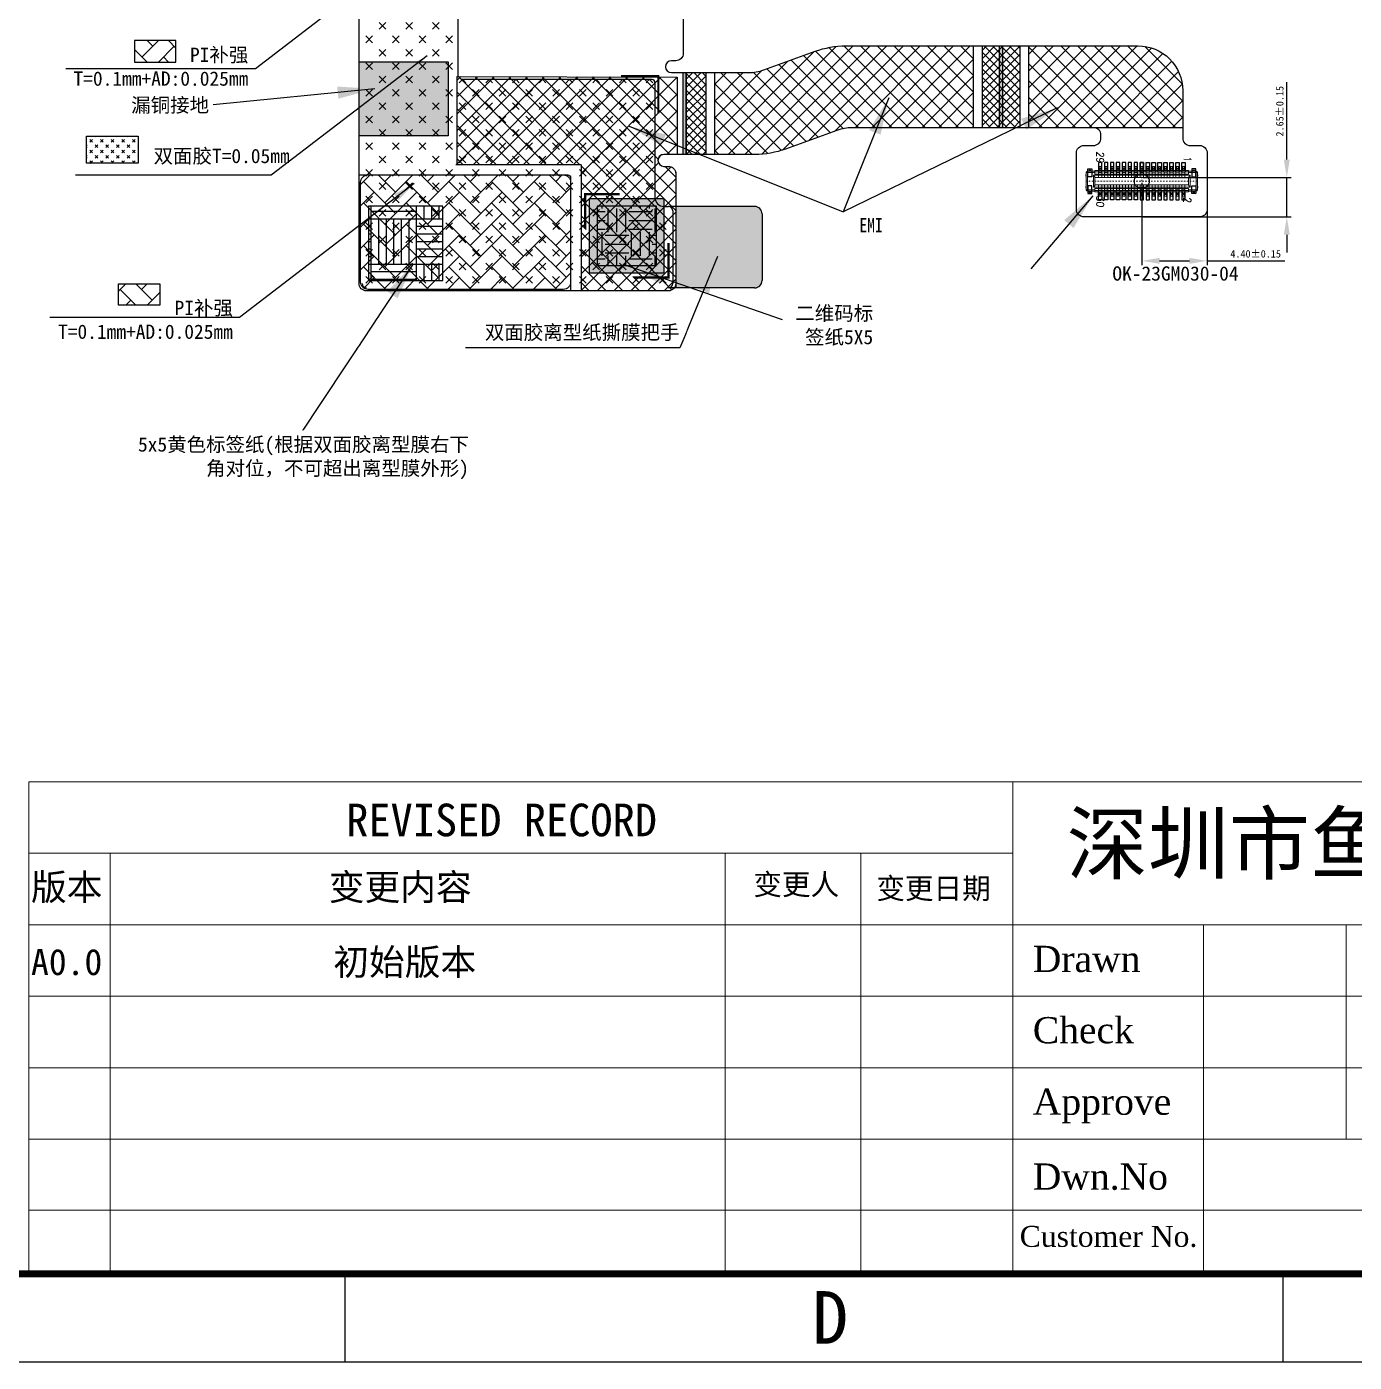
# Model space of a CAD drawing. Header units: millimetres. Extents: x 511 to 867, y 19 to 249.
# Drawn here: x 684.5 to 773.8, y 19.5 to 109.3 of the extents above; entities that cross this region are included whole.
import ezdxf

# ---------------------------------------------------------------- set-up
doc = ezdxf.new("R2010")
doc.units = ezdxf.units.MM
doc.linetypes.add('CENTER', pattern=[0.6, 0.375, -0.075, 0.075, -0.075])
for name, color, linetype in [('02___PRT_ALL_AXES', 7, 'Continuous'), ('DIM', 3, 'Continuous'), ('DIM（标注）', 3, 'Continuous'), ('Gate1.drawing', 3, 'Continuous'), ('标注', 3, 'Continuous'), ('问客', 210, 'Continuous')]:
    doc.layers.add(name, color=color, linetype=linetype)
doc.layers.add('insert', color=85, linetype='Continuous', lineweight=20)
doc.layers.add('轮廓线', color=7, linetype='Continuous', lineweight=0)
doc.styles.get("Standard").update_dxf_attribs({"font": ''})
doc.styles.add('宋体', font='')
doc.styles.add('标准', font='romand.shx', dxfattribs={"width": 0.9, "oblique": 5})
doc.styles.get('Standard').set_extended_font_data('SimSun')
doc.styles.get('宋体').set_extended_font_data('SimSun')
doc.dimstyles.new('8ISO-25', dxfattribs={"dimtxt": 1.2, "dimasz": 1.5, "dimexe": 1.25, "dimexo": 0.625, "dimgap": 0.25, "dimtad": 1, "dimzin": 1, "dimdsep": 46, "dimtxsty": '宋体', "dimcen": 1.2, "dimclrd": 3, "dimclre": 3, "dimclrt": 3, "dimadec": 0, "dimazin": 0, "dimtol": 1, "dimtp": 0.15, "dimtm": 0.15, "dimtfac": 1, "dimtmove": 0, "dimatfit": 3, "dimfxl": 1, "dimarcsym": 0})
doc.dimstyles.new('ISO-25', dxfattribs={"dimtxt": 2.5, "dimasz": 2.5, "dimexe": 1.25, "dimexo": 0.625, "dimtad": 1, "dimtxsty": 'Standard', "dimcen": 2.5, "dimadec": 0, "dimazin": 0, "dimtfac": 1, "dimtmove": 0, "dimatfit": 3, "dimfxl": 1, "dimarcsym": 0})
doc.dimstyles.new('ISO-25$0', dxfattribs={"dimtxt": 0.5, "dimasz": 1.2, "dimexe": 0.3, "dimexo": 0.1, "dimgap": 0.2, "dimtad": 1, "dimzin": 1, "dimdsep": 46, "dimtxsty": 'Standard', "dimcen": 0.5, "dimclrd": 3, "dimclre": 3, "dimclrt": 3, "dimadec": 0, "dimazin": 0, "dimtp": 1.2, "dimtm": 1.2, "dimtfac": 1, "dimtmove": 0, "dimatfit": 3, "dimfxl": 1, "dimtolj": 1, "dimarcsym": 0})
pattern_1 = [(45, (-1516.3058, -413.50684), (-0.280633004, 0.280633004), []), (135, (-1516.3058, -413.50684), (-0.280633004, -0.280633004), [])]
pattern_2 = [(135, (3739.1656, -771.2724), (0.561266, 0.561266), []), (45, (3739.1656, -771.2724), (0.561266, -0.561266), [])]

# ---------------------------------------------------------------- blocks, each defined once
blk = doc.blocks.new('235162')
at = {"const_width": 0.2}
for points in [[(471.96, 158.16), (471.96, 161.06)], [(472.06, 158.16), (469.06, 158.16)]]:
    blk.add_lwpolyline(points, dxfattribs=at)
blk = doc.blocks.new('AGDSFSFDF')
at = {"color": 7, "linetype": 'Continuous'}
for p, q in [((760.947, 83.284), (760.947, 83.559)), ((760.947, 83.559), (761.077, 83.559)), ((761.077, 83.284), (761.077, 83.559)), ((761.347, 83.284), (761.347, 83.559)), ((761.347, 83.559), (761.477, 83.559)), ((761.477, 83.284), (761.477, 83.559)), ((761.747, 83.284), (761.747, 83.559)), ((761.747, 83.559), (761.877, 83.559)), ((761.877, 83.284), (761.877, 83.559)), ((762.147, 83.284), (762.147, 83.559)), ((762.147, 83.559), (762.277, 83.559)), ((762.277, 83.284), (762.277, 83.559)), ((762.547, 83.284), (762.547, 83.559)), ((762.547, 83.559), (762.677, 83.559)), ((762.677, 83.284), (762.677, 83.559)), ((762.947, 83.284), (762.947, 83.559)), ((762.947, 83.559), (763.077, 83.559)), ((763.077, 83.284), (763.077, 83.559)), ((763.347, 83.284), (763.347, 83.559)), ((763.347, 83.559), (763.477, 83.559)), ((763.477, 83.284), (763.477, 83.559)), ((763.747, 83.284), (763.747, 83.559)), ((763.747, 83.559), (763.877, 83.559)), ((763.877, 83.284), (763.877, 83.559)), ((764.147, 83.284), (764.147, 83.559)), ((764.147, 83.559), (764.277, 83.559)), ((764.277, 83.284), (764.277, 83.559)), ((764.547, 83.284), (764.547, 83.559)), ((764.547, 83.559), (764.677, 83.559)), ((764.677, 83.284), (764.677, 83.559)), ((764.947, 83.559), (765.077, 83.559)), ((764.947, 83.284), (764.947, 83.559)), ((765.077, 83.284), (765.077, 83.559)), ((765.347, 83.559), (765.477, 83.559)), ((765.347, 83.284), (765.347, 83.559)), ((765.477, 83.284), (765.477, 83.559)), ((765.747, 83.559), (765.877, 83.559)), ((765.747, 83.284), (765.747, 83.559)), ((765.877, 83.284), (765.877, 83.559)), ((766.147, 83.559), (766.277, 83.559)), ((766.147, 83.284), (766.147, 83.559)), ((766.277, 83.284), (766.277, 83.559)), ((766.547, 83.559), (766.677, 83.559)), ((766.547, 83.284), (766.547, 83.559)), ((766.677, 83.284), (766.677, 83.559)), ((760.062, 83.134), (760.062, 81.984)), ((760.662, 83.134), (760.062, 83.134)), ((760.162, 83.234), (760.162, 81.884)), ((760.162, 83.234), (760.662, 83.234)), ((760.262, 83.309), (760.262, 83.234)), ((760.262, 83.309), (760.362, 83.309)), ((760.262, 83.248), (760.362, 83.248)), ((760.362, 83.234), (760.362, 83.309)), ((760.562, 82.149), (760.562, 82.969)), ((760.562, 82.969), (767.062, 82.969)), ((760.662, 83.039), (760.662, 83.284)), ((760.662, 83.284), (766.962, 83.284)), ((760.662, 83.179), (766.962, 83.179)), ((766.962, 83.039), (760.662, 83.039)), ((760.662, 82.821), (760.662, 82.298)), ((766.962, 82.809), (760.662, 82.809)), ((760.907, 83.179), (760.907, 82.809)), ((760.947, 83.444), (761.077, 83.444)), ((761.077, 83.415), (760.947, 83.415)), ((760.947, 83.398), (761.077, 83.398)), ((761.077, 83.37), (760.947, 83.37)), ((761.117, 83.179), (761.117, 82.809)), ((761.307, 83.179), (761.307, 82.809)), ((761.347, 83.444), (761.477, 83.444)), ((761.477, 83.415), (761.347, 83.415)), ((761.347, 83.398), (761.477, 83.398)), ((761.477, 83.37), (761.347, 83.37)), ((761.517, 83.179), (761.517, 82.809)), ((761.707, 83.179), (761.707, 82.809)), ((761.747, 83.444), (761.877, 83.444)), ((761.877, 83.415), (761.747, 83.415)), ((761.747, 83.398), (761.877, 83.398)), ((761.877, 83.37), (761.747, 83.37)), ((761.917, 83.179), (761.917, 82.809)), ((762.107, 83.179), (762.107, 82.809)), ((762.147, 83.444), (762.277, 83.444)), ((762.277, 83.415), (762.147, 83.415)), ((762.147, 83.398), (762.277, 83.398)), ((762.277, 83.37), (762.147, 83.37)), ((762.317, 83.179), (762.317, 82.809)), ((762.507, 83.179), (762.507, 82.809)), ((762.547, 83.444), (762.677, 83.444)), ((762.677, 83.415), (762.547, 83.415)), ((762.547, 83.398), (762.677, 83.398)), ((762.677, 83.37), (762.547, 83.37)), ((762.717, 83.179), (762.717, 82.809)), ((762.907, 83.179), (762.907, 82.809)), ((762.947, 83.444), (763.077, 83.444)), ((763.077, 83.415), (762.947, 83.415)), ((762.947, 83.398), (763.077, 83.398)), ((763.077, 83.37), (762.947, 83.37)), ((763.117, 83.179), (763.117, 82.809)), ((763.307, 83.179), (763.307, 82.809)), ((763.347, 83.444), (763.477, 83.444)), ((763.477, 83.415), (763.347, 83.415)), ((763.347, 83.398), (763.477, 83.398)), ((763.477, 83.37), (763.347, 83.37)), ((763.517, 83.179), (763.517, 82.809)), ((763.707, 83.179), (763.707, 82.809)), ((763.747, 83.444), (763.877, 83.444)), ((763.877, 83.415), (763.747, 83.415)), ((763.747, 83.398), (763.877, 83.398)), ((763.877, 83.37), (763.747, 83.37)), ((763.917, 83.179), (763.917, 82.809)), ((764.107, 83.179), (764.107, 82.809)), ((764.147, 83.444), (764.277, 83.444)), ((764.277, 83.415), (764.147, 83.415)), ((764.147, 83.398), (764.277, 83.398)), ((764.277, 83.37), (764.147, 83.37)), ((764.317, 83.179), (764.317, 82.809)), ((764.507, 83.179), (764.507, 82.809)), ((764.547, 83.444), (764.677, 83.444)), ((764.677, 83.415), (764.547, 83.415)), ((764.547, 83.398), (764.677, 83.398)), ((764.677, 83.37), (764.547, 83.37)), ((764.717, 83.179), (764.717, 82.809)), ((764.907, 83.179), (764.907, 82.809)), ((764.947, 83.444), (765.077, 83.444)), ((765.077, 83.415), (764.947, 83.415)), ((764.947, 83.398), (765.077, 83.398)), ((765.077, 83.37), (764.947, 83.37)), ((765.117, 83.179), (765.117, 82.809)), ((765.307, 83.179), (765.307, 82.809)), ((765.347, 83.444), (765.477, 83.444)), ((765.477, 83.415), (765.347, 83.415)), ((765.347, 83.398), (765.477, 83.398)), ((765.477, 83.37), (765.347, 83.37)), ((765.517, 83.179), (765.517, 82.809)), ((765.707, 83.179), (765.707, 82.809)), ((765.747, 83.444), (765.877, 83.444)), ((765.877, 83.415), (765.747, 83.415)), ((765.747, 83.398), (765.877, 83.398)), ((765.877, 83.37), (765.747, 83.37)), ((765.917, 83.179), (765.917, 82.809)), ((766.107, 83.179), (766.107, 82.809)), ((766.147, 83.444), (766.277, 83.444)), ((766.277, 83.415), (766.147, 83.415)), ((766.147, 83.398), (766.277, 83.398)), ((766.277, 83.37), (766.147, 83.37)), ((766.317, 83.179), (766.317, 82.809)), ((766.507, 83.179), (766.507, 82.809)), ((766.547, 83.444), (766.677, 83.444)), ((766.677, 83.415), (766.547, 83.415)), ((766.547, 83.398), (766.677, 83.398)), ((766.677, 83.37), (766.547, 83.37)), ((766.717, 83.179), (766.717, 82.809)), ((766.962, 83.039), (766.962, 83.284)), ((766.962, 83.234), (767.462, 83.234)), ((767.562, 83.134), (766.962, 83.134)), ((766.962, 82.298), (766.962, 82.821)), ((767.062, 82.969), (767.062, 82.149)), ((767.262, 83.309), (767.362, 83.309)), ((767.262, 83.309), (767.262, 83.234)), ((767.262, 83.248), (767.362, 83.248)), ((767.362, 83.234), (767.362, 83.309)), ((767.462, 81.884), (767.462, 83.234)), ((767.562, 83.134), (767.562, 81.984)), ((760.062, 81.984), (760.662, 81.984)), ((760.662, 81.884), (760.162, 81.884)), ((760.262, 81.884), (760.262, 81.809)), ((760.362, 81.87), (760.262, 81.87)), ((760.362, 81.809), (760.262, 81.809)), ((760.362, 81.809), (760.362, 81.884)), ((767.062, 82.149), (760.562, 82.149)), ((760.662, 82.309), (766.962, 82.309)), ((760.662, 81.834), (760.662, 82.079)), ((760.662, 82.079), (766.962, 82.079)), ((766.962, 81.939), (760.662, 81.939)), ((766.962, 81.834), (760.662, 81.834)), ((760.907, 82.309), (760.907, 81.939)), ((760.947, 81.559), (760.947, 81.834)), ((760.947, 81.749), (761.077, 81.749)), ((761.077, 81.559), (761.077, 81.834)), ((761.117, 81.939), (761.117, 82.309)), ((761.307, 81.939), (761.307, 82.309)), ((761.347, 81.559), (761.347, 81.834)), ((761.347, 81.749), (761.477, 81.749)), ((761.477, 81.559), (761.477, 81.834)), ((761.517, 81.939), (761.517, 82.309)), ((761.707, 82.309), (761.707, 81.939)), ((761.747, 81.559), (761.747, 81.834)), ((761.747, 81.749), (761.877, 81.749)), ((761.877, 81.559), (761.877, 81.834)), ((761.917, 81.939), (761.917, 82.309)), ((762.107, 82.309), (762.107, 81.939)), ((762.147, 81.559), (762.147, 81.834)), ((762.147, 81.749), (762.277, 81.749)), ((762.277, 81.559), (762.277, 81.834)), ((762.317, 81.939), (762.317, 82.309)), ((762.507, 82.309), (762.507, 81.939)), ((762.547, 81.559), (762.547, 81.834)), ((762.547, 81.749), (762.677, 81.749)), ((762.677, 81.559), (762.677, 81.834)), ((762.717, 81.939), (762.717, 82.309)), ((762.907, 82.309), (762.907, 81.939)), ((762.947, 81.559), (762.947, 81.834)), ((762.947, 81.749), (763.077, 81.749)), ((763.077, 81.559), (763.077, 81.834)), ((763.117, 81.939), (763.117, 82.309)), ((763.307, 82.309), (763.307, 81.939)), ((763.347, 81.559), (763.347, 81.834)), ((763.347, 81.749), (763.477, 81.749)), ((763.477, 81.559), (763.477, 81.834)), ((763.517, 81.939), (763.517, 82.309)), ((763.707, 82.309), (763.707, 81.939)), ((763.747, 81.559), (763.747, 81.834)), ((763.747, 81.749), (763.877, 81.749)), ((763.877, 81.559), (763.877, 81.834)), ((763.917, 81.939), (763.917, 82.309)), ((764.107, 82.309), (764.107, 81.939)), ((764.147, 81.559), (764.147, 81.834)), ((764.147, 81.749), (764.277, 81.749)), ((764.277, 81.559), (764.277, 81.834)), ((764.317, 81.939), (764.317, 82.309)), ((764.507, 82.309), (764.507, 81.939)), ((764.547, 81.559), (764.547, 81.834)), ((764.547, 81.749), (764.677, 81.749)), ((764.677, 81.559), (764.677, 81.834)), ((764.717, 81.939), (764.717, 82.309)), ((764.907, 82.309), (764.907, 81.939)), ((764.947, 81.559), (764.947, 81.834)), ((764.947, 81.749), (765.077, 81.749)), ((765.077, 81.559), (765.077, 81.834)), ((765.117, 81.939), (765.117, 82.309)), ((765.307, 82.309), (765.307, 81.939)), ((765.347, 81.559), (765.347, 81.834)), ((765.347, 81.749), (765.477, 81.749)), ((765.477, 81.559), (765.477, 81.834)), ((765.517, 81.939), (765.517, 82.309)), ((765.707, 82.309), (765.707, 81.939)), ((765.747, 81.559), (765.747, 81.834)), ((765.747, 81.749), (765.877, 81.749)), ((765.877, 81.559), (765.877, 81.834)), ((765.917, 81.939), (765.917, 82.309)), ((766.107, 82.309), (766.107, 81.939)), ((766.147, 81.559), (766.147, 81.834)), ((766.147, 81.749), (766.277, 81.749)), ((766.277, 81.559), (766.277, 81.834)), ((766.317, 81.939), (766.317, 82.309)), ((766.507, 82.309), (766.507, 81.939)), ((766.547, 81.559), (766.547, 81.834)), ((766.547, 81.749), (766.677, 81.749)), ((766.677, 81.559), (766.677, 81.834)), ((766.717, 81.939), (766.717, 82.309)), ((766.962, 81.834), (766.962, 82.079)), ((766.962, 81.984), (767.562, 81.984)), ((767.462, 81.884), (766.962, 81.884)), ((767.262, 81.884), (767.262, 81.809)), ((767.362, 81.87), (767.262, 81.87)), ((767.362, 81.809), (767.262, 81.809)), ((767.362, 81.809), (767.362, 81.884)), ((761.077, 81.72), (760.947, 81.72)), ((760.947, 81.703), (761.077, 81.703)), ((761.077, 81.675), (760.947, 81.675)), ((761.077, 81.559), (760.947, 81.559)), ((761.477, 81.72), (761.347, 81.72)), ((761.347, 81.703), (761.477, 81.703)), ((761.477, 81.675), (761.347, 81.675)), ((761.477, 81.559), (761.347, 81.559)), ((761.877, 81.72), (761.747, 81.72)), ((761.747, 81.703), (761.877, 81.703)), ((761.877, 81.675), (761.747, 81.675)), ((761.877, 81.559), (761.747, 81.559)), ((762.277, 81.72), (762.147, 81.72)), ((762.147, 81.703), (762.277, 81.703)), ((762.277, 81.675), (762.147, 81.675)), ((762.277, 81.559), (762.147, 81.559)), ((762.677, 81.72), (762.547, 81.72)), ((762.547, 81.703), (762.677, 81.703)), ((762.677, 81.675), (762.547, 81.675)), ((762.677, 81.559), (762.547, 81.559)), ((763.077, 81.72), (762.947, 81.72)), ((762.947, 81.703), (763.077, 81.703)), ((763.077, 81.675), (762.947, 81.675)), ((763.077, 81.559), (762.947, 81.559)), ((763.477, 81.72), (763.347, 81.72)), ((763.347, 81.703), (763.477, 81.703)), ((763.477, 81.675), (763.347, 81.675)), ((763.477, 81.559), (763.347, 81.559)), ((763.877, 81.72), (763.747, 81.72)), ((763.747, 81.703), (763.877, 81.703)), ((763.877, 81.675), (763.747, 81.675)), ((763.877, 81.559), (763.747, 81.559)), ((764.277, 81.72), (764.147, 81.72)), ((764.147, 81.703), (764.277, 81.703)), ((764.277, 81.675), (764.147, 81.675)), ((764.277, 81.559), (764.147, 81.559)), ((764.677, 81.72), (764.547, 81.72)), ((764.547, 81.703), (764.677, 81.703)), ((764.677, 81.675), (764.547, 81.675)), ((764.677, 81.559), (764.547, 81.559)), ((765.077, 81.72), (764.947, 81.72)), ((764.947, 81.703), (765.077, 81.703)), ((765.077, 81.675), (764.947, 81.675)), ((765.077, 81.559), (764.947, 81.559)), ((765.477, 81.72), (765.347, 81.72)), ((765.347, 81.703), (765.477, 81.703)), ((765.477, 81.675), (765.347, 81.675)), ((765.477, 81.559), (765.347, 81.559)), ((765.877, 81.72), (765.747, 81.72)), ((765.747, 81.703), (765.877, 81.703)), ((765.877, 81.675), (765.747, 81.675)), ((765.877, 81.559), (765.747, 81.559)), ((766.277, 81.72), (766.147, 81.72)), ((766.147, 81.703), (766.277, 81.703)), ((766.277, 81.675), (766.147, 81.675)), ((766.277, 81.559), (766.147, 81.559)), ((766.677, 81.72), (766.547, 81.72)), ((766.547, 81.703), (766.677, 81.703)), ((766.677, 81.675), (766.547, 81.675)), ((766.677, 81.559), (766.547, 81.559))]:
    blk.add_line(p, q, dxfattribs=at)
for centre, radius, start, end in [((760.292, 82.959), 0.25, 156.92608, 203.07392), ((760.162, 83.134), 0.1, 90, 180), ((767.462, 83.134), 0.1, 0, 90), ((767.332, 82.959), 0.25, 336.92608, 23.07392), ((760.292, 82.159), 0.25, 156.92608, 203.07392), ((760.162, 81.984), 0.1, 180, 270), ((767.462, 81.984), 0.1, 270, 0), ((767.332, 82.159), 0.25, 336.92608, 23.07392)]:
    blk.add_arc(centre, radius, start, end, dxfattribs=at)
for points, start_tangent, end_tangent in [([(760.662, 82.821), (760.662, 82.827), (760.66, 82.833), (760.656, 82.841), (760.652, 82.849), (760.647, 82.857), (760.641, 82.866), (760.634, 82.876), (760.627, 82.886), (760.62, 82.896), (760.612, 82.906), (760.596, 82.927), (760.562, 82.969)], (0, 1), (-0.620174, 0.784465)), ([(766.962, 82.821), (766.963, 82.827), (766.965, 82.833), (766.973, 82.849), (766.984, 82.866), (766.998, 82.886), (767.013, 82.906), (767.029, 82.927), (767.062, 82.969)], (0, 1), (0.620174, 0.784465)), ([(760.562, 82.149), (760.596, 82.192), (760.612, 82.213), (760.627, 82.233), (760.641, 82.252), (760.652, 82.27), (760.656, 82.278), (760.66, 82.285), (760.662, 82.292), (760.662, 82.298)], (0.620174, 0.784465), (0, 1)), ([(766.962, 82.298), (766.963, 82.292), (766.965, 82.285), (766.973, 82.27), (766.984, 82.252), (766.998, 82.233), (767.013, 82.213), (767.029, 82.192), (767.062, 82.149)], (0, -1), (0.620174, -0.784465))]:
    blk.add_spline(points, degree=3, dxfattribs=dict(at, start_tangent=start_tangent, end_tangent=end_tangent))
at = {"layer": 'insert', "color": 1, "linetype": 'CENTER', "ltscale": 0.008}
for p, q in [((763.812, 81.559), (763.812, 83.559)), ((760.042, 82.559), (767.582, 82.559))]:
    blk.add_line(p, q, dxfattribs=at)
blk = doc.blocks.new('*D701')
at = {"layer": 'Defpoints', "color": 0}
for p in [(759.483, 98.891), (763.883, 98.891), (763.883, 93.536)]:
    blk.add_point(p, dxfattribs=at)
at = {"layer": '标注', "color": 3, "lineweight": -2}
for p, q in [((759.483, 98.791), (759.483, 93.236)), ((763.883, 98.791), (763.883, 93.236)), ((760.683, 93.536), (762.683, 93.536)), ((763.883, 93.536), (769.093, 93.536))]:
    blk.add_line(p, q, dxfattribs=at)
at = {"layer": '标注', "color": 3}
for points in [[(760.683, 93.736), (760.683, 93.336), (759.483, 93.536)], [(762.683, 93.736), (762.683, 93.336), (763.883, 93.536)]]:
    blk.add_solid(points, dxfattribs=at)
at = {"layer": '标注', "color": 3, "insert": (767.14, 94.006), "char_height": 0.5, "attachment_point": 5}
blk.add_mtext('\\A1;4.40±0.15', dxfattribs=at)
blk = doc.blocks.new('*D687')
at = {"layer": 'Defpoints', "color": 0}
for p in [(759.483, 99.141), (759.483, 96.491), (769.235, 96.491)]:
    blk.add_point(p, dxfattribs=at)
at = {"layer": '标注', "color": 3, "lineweight": -2}
for p, q in [((769.235, 100.341), (769.235, 105.545)), ((759.583, 99.141), (769.535, 99.141)), ((769.235, 96.491), (769.235, 99.141)), ((759.583, 96.491), (769.535, 96.491)), ((769.235, 95.291), (769.235, 94.091))]:
    blk.add_line(p, q, dxfattribs=at)
at = {"layer": '标注', "color": 3}
for points in [[(769.035, 100.341), (769.435, 100.341), (769.235, 99.141)], [(769.035, 95.291), (769.435, 95.291), (769.235, 96.491)]]:
    blk.add_solid(points, dxfattribs=at)
at = {"layer": '标注', "color": 3, "insert": (768.766, 103.598), "char_height": 0.5, "attachment_point": 5, "rotation": 90}
blk.add_mtext('\\A1;2.65±0.15', dxfattribs=at)
blk = doc.blocks.new('FWEEDS')
at = {"color": 5}
for points in [[(3204.865, 1175.753), (3203.966, 1175.753, 1), (3203.966, 1174.953), (3204.266, 1174.953, -0.414214), (3204.766, 1174.453)], [(3204.865, 1175.753), (3203.966, 1175.753, 0.674806), (3203.688, 1175.065)], [(3204.766, 1174.459), (3204.765, 1167.079, -0.414214), (3204.265, 1166.579), (3198.394, 1166.579)]]:
    blk.add_lwpolyline(points, format="xyb", dxfattribs=at)
at = {"layer": '标注', "color": 5}
for p, q in [((3190.049, 1180.984), (3190.049, 1175.065)), ((3190.049, 1180.984), (3204.865, 1180.953)), ((3204.865, 1180.953), (3204.865, 1175.753)), ((3198.394, 1175.065), (3189.981, 1175.065)), ((3198.394, 1175.065), (3198.394, 1166.579))]:
    blk.add_line(p, q, dxfattribs=at)

msp = doc.modelspace()

# ---------------------------------------------------------------- hatches: boundary and pattern name
at = {"lineweight": -3}
h = msp.add_hatch(dxfattribs=at)
h.set_pattern_fill('CROSS', scale=0.05)
h.set_pattern_definition([(135, (728.3898, -2.2504), (0.898026, 0.898026), [0.635, -0.635]), (45, (727.9409, -2.2504), (0.898026, -0.898026), [0.635, -0.635])])
h.paths.add_polyline_path([(727.9409, 92.0175, -0.4142136), (727.6409, 91.7175), (707.3369, 91.7175, -0.4142136), (707.0369, 92.0175), (707.0369, 115.9909, -0.234889), (707.1558, 116.2301), (707.5687, 116.5427), (714.3854, 116.5427), (714.3854, 111.9427, -0.4142136), (714.1854, 111.7427), (713.6854, 111.7427, 0.4142136), (713.4854, 111.5427), (713.4854, 105.9251, 0.4142136), (713.6854, 105.7251), (726.5409, 105.7251, -0.4142136), (726.7409, 105.5251), (726.7409, 97.7911, 0.4142136), (727.3409, 97.1911), (727.6409, 97.1911, -0.4142136), (727.9409, 96.8911)])
h = msp.add_hatch()
h.set_pattern_fill('ANSI37', color=2, scale=0.125, style=0)
h.set_pattern_definition(pattern_1)
h.paths.add_polyline_path([(748.7621, 107.9911), (751.2829, 107.9911), (751.2829, 102.4911), (748.7621, 102.4911)])
h = msp.add_hatch()
h.set_pattern_fill('ANSI37', color=2, scale=0.125, style=0)
h.set_pattern_definition(pattern_1)
h.paths.add_polyline_path([(728.8409, 106.1911), (730.1621, 106.1911), (730.1621, 100.6911), (728.8409, 100.6911)])
at = {"layer": 'DIM'}
for points in [[(749.9225, 107.9911), (750.1225, 107.9911), (750.1225, 102.4911), (749.9225, 102.4911)], [(728.6409, 106.1911), (728.8409, 106.1911), (728.8409, 100.6911), (728.6409, 100.6911)]]:
    msp.add_hatch(color=0, dxfattribs=at).paths.add_polyline_path(points)
at = {"layer": 'DIM（标注）'}
msp.add_hatch(color=2, dxfattribs=at).paths.add_polyline_path([(706.8369, 106.9223), (712.8244, 106.9223), (712.8244, 101.9373), (706.8369, 101.9373)])
at = {"layer": 'Gate1.drawing', "lineweight": -3}
h = msp.add_hatch(dxfattribs=at)
h.set_pattern_fill('CROSS', scale=0.02)
h.set_pattern_definition([(45, (1239.036, 88.59237), (-0.35921024, 0.35921024), [0.254, -0.254]), (135, (1239.21557, 88.59237), (-0.35921024, -0.35921024), [0.254, -0.254])])
h.paths.add_polyline_path([(688.5005, 101.9106), (688.5005, 100.1033), (691.9796, 100.1033), (691.9796, 101.9106)])
at = {"layer": '标注'}
h = msp.add_hatch(dxfattribs=at)
h.set_pattern_fill('ANSI37', color=5, scale=0.25, style=0)
h.set_pattern_definition(pattern_2)
edge = h.paths.add_edge_path()
edge.add_line((748.1621, 102.4911), (748.1621, 107.9911))
edge.add_line((748.1621, 107.9911), (739.5655, 107.9911))
edge.add_arc((739.5655, 101.9911), 6, 450, 470)
edge.add_line((737.5134, 107.6292), (734.0592, 106.372))
edge.add_arc((733.0331, 109.1911), 3, 270, 290, ccw=False)
edge.add_line((733.0331, 106.1911), (730.7621, 106.1911))
edge.add_line((730.7621, 106.1911), (730.7621, 100.6911))
edge.add_line((730.7621, 100.6911), (733.4739, 100.6911))
edge.add_arc((733.4739, 106.6911), 6, 270, 290)
edge.add_line((735.526, 101.0529), (738.9803, 102.3101))
edge.add_arc((740.0063, 99.4911), 3, 450, 470, ccw=False)
edge.add_line((740.0063, 102.4911), (748.1621, 102.4911))
h = msp.add_hatch(dxfattribs=at)
h.set_pattern_fill('ANSI37', color=5, scale=0.25, style=0)
h.set_pattern_definition(pattern_2)
h.paths.add_polyline_path([(751.8829, 107.9911), (759.2329, 107.9911, -0.4142136), (762.2329, 104.9911), (762.2329, 102.4911), (751.8829, 102.4911)])
h = msp.add_hatch(dxfattribs=at)
h.set_pattern_fill('ANSI37', color=5, scale=0.25, style=0)
h.set_pattern_definition([(45, (-2476.6242, -1075.0619), (-0.561266, 0.561266), []), (135, (-2476.6242, -1075.0619), (-0.561266, -0.561266), [])])
h.paths.add_polyline_path([(728.2409, 105.8911), (713.4244, 105.9224), (713.4244, 100.0031), (721.7694, 100.0031), (721.7694, 91.5175), (727.6409, 91.5175, 0.4142136), (728.1409, 92.0175), (728.1414, 99.3972, 0.4106458), (727.6414, 99.8911), (727.3414, 99.8911, -1), (727.3414, 100.6911), (728.2409, 100.6911)])
h = msp.add_hatch(dxfattribs=at)
h.set_pattern_fill('AR-HBONE', color=3, scale=0.01, style=0)
h.set_pattern_definition([(135, (2272.5689, -361.6338), (-1e-16, 1.436841), [3.048, -1.016]), (45, (2271.8505, -360.9154), (-1e-16, 1.436841), [3.048, -1.016])])
h.paths.add_polyline_path([(706.9369, 99.3175), (720.8694, 99.3175, -0.4142136), (721.0694, 99.1175), (721.0694, 91.6175), (707.4369, 91.6175, -0.4142136), (706.9369, 92.1175)])
h = msp.add_hatch(dxfattribs=at)
h.set_pattern_fill('AR-PARQ1', color=2, scale=0.01, style=0)
h.set_pattern_definition([(90, (2923.5534, -790.6273), (3.048, 3.048), [3.048, -3.048]), (90, (2923.0454, -790.6273), (3.048, 3.048), [3.048, -3.048]), (90, (2922.5374, -790.6273), (3.048, 3.048), [3.048, -3.048]), (90, (2922.0294, -790.6273), (3.048, 3.048), [3.048, -3.048]), (90, (2921.5214, -790.6273), (3.048, 3.048), [3.048, -3.048]), (90, (2921.0134, -790.6273), (3.048, 3.048), [3.048, -3.048]), (90, (2920.5054, -790.6273), (3.048, 3.048), [3.048, -3.048]), (180, (2923.5534, -787.5793), (-3.048, -3.048), [3.048, -3.048]), (180, (2923.5534, -787.0713), (-3.048, -3.048), [3.048, -3.048]), (180, (2923.5534, -786.5633), (-3.048, -3.048), [3.048, -3.048]), (180, (2923.5534, -786.0553), (-3.048, -3.048), [3.048, -3.048]), (180, (2923.5534, -785.5473), (-3.048, -3.048), [3.048, -3.048]), (180, (2923.5534, -785.0393), (-3.048, -3.048), [3.048, -3.048]), (180, (2923.5534, -784.5313), (-3.048, -3.048), [3.048, -3.048])])
h.paths.add_polyline_path([(707.4667, 97.2137), (712.4667, 97.2137), (712.4667, 92.2137), (707.4667, 92.2137)])
msp.add_hatch(color=7, dxfattribs=at).paths.add_polyline_path([(722.343, 97.7179), (727.343, 97.7179), (727.343, 92.7179), (722.343, 92.7179)])
h = msp.add_hatch(dxfattribs=at)
h.set_pattern_fill('EARTH', color=5, scale=0.25, style=0)
h.set_pattern_definition([(0, (-462.4789, -1393.4164), (1.5875, 1.5875), [1.5875, -1.5875]), (0, (-462.4789, -1392.8211), (1.5875, 1.5875), [1.5875, -1.5875]), (0, (-462.4789, -1392.2258), (1.5875, 1.5875), [1.5875, -1.5875]), (90, (-462.2805, -1392.0274), (-1.5875, 1.5875), [1.5875, -1.5875]), (90, (-461.6851, -1392.0274), (-1.5875, 1.5875), [1.5875, -1.5875]), (90, (-461.0898, -1392.0274), (-1.5875, 1.5875), [1.5875, -1.5875])])
h.paths.add_polyline_path([(726.843, 97.2179), (722.843, 97.2179), (722.843, 93.2179), (726.843, 93.2179)])
h = msp.add_hatch(color=1, dxfattribs=at)
edge = h.paths.add_edge_path()
edge.add_line((728.1409, 97.1911), (728.1409, 91.7175))
edge.add_line((728.1409, 91.7175), (733.4409, 91.7175))
edge.add_arc((733.4409, 92.2175), 0.5, 270, 360)
edge.add_line((733.9409, 92.2175), (733.9409, 96.6911))
edge.add_arc((733.4409, 96.6911), 0.5, 360, 450)
edge.add_line((733.4409, 97.1911), (728.1409, 97.1911))
at = {"layer": '问客'}
h = msp.add_hatch(dxfattribs=at)
h.set_pattern_fill('AR-HBONE', color=3, scale=0.01, style=0)
h.set_pattern_definition([(135, (2707.419, -417.9219), (-1e-16, 1.436841), [3.048, -1.016]), (45, (2706.7006, -417.2035), (-1e-16, 1.436841), [3.048, -1.016])])
h.paths.add_polyline_path([(691.7383, 108.352), (694.5216, 108.352), (694.5216, 106.9061), (691.7383, 106.9061)])
h = msp.add_hatch(dxfattribs=at)
h.set_pattern_fill('AR-HBONE', color=3, scale=0.01, style=0)
h.set_pattern_definition([(45, (-1322.245, -434.2807), (1e-16, 1.436841), [3.048, -1.016]), (135, (-1321.5266, -433.5623), (1e-16, 1.436841), [3.048, -1.016])])
h.paths.add_polyline_path([(693.4356, 91.9931), (690.6523, 91.9931), (690.6523, 90.5473), (693.4356, 90.5473)])

# ---------------------------------------------------------------- linework, layer by layer
at = {"color": 6, "lineweight": -3}
for p, q in [((713.4854, 111.5427), (713.4854, 105.9251)), ((726.5409, 105.7251), (713.6854, 105.7251)), ((726.7409, 105.5251), (726.7409, 97.7911)), ((727.3409, 97.1911), (727.6409, 97.1911)), ((727.9409, 96.8911), (727.9409, 92.0175))]:
    msp.add_line(p, q, dxfattribs=at)
at = {"color": 0, "lineweight": 25}
for p, q in [((516.666, 25.4151), (830.8837, 25.4151)), ((705.9108, 19.464), (705.9108, 25.4151)), ((768.9924, 19.464), (768.9924, 25.4151)), ((836.8348, 19.464), (510.7149, 19.464))]:
    msp.add_line(p, q, dxfattribs=at)
at = {"color": 0, "lineweight": 25, "const_width": 0.4648}
msp.add_lwpolyline([(830.8837, 25.4151), (516.666, 25.4151), (516.666, 243.2251), (830.8837, 243.2251)], close=True, dxfattribs=at)
at = {"color": 32}
for points in [[(728.1414, 99.3972), (728.1409, 92.0175, -0.4142136), (727.6409, 91.5175), (707.3369, 91.5175, -0.4142136), (706.8369, 92.0175), (706.8369, 115.9909, -0.234889), (707.0351, 116.3896), (707.9244, 117.0628, 0.234889), (708.3209, 117.8601), (708.3209, 118.6151)], [(728.6409, 109.9329), (728.6409, 107.4911, -0.4142136), (728.1409, 106.9911), (727.8409, 106.9911, 1), (727.8409, 106.1911), (733.0331, 106.1911, 0.0874887), (734.0592, 106.372), (737.5134, 107.6292, -0.0874887), (739.5655, 107.9911), (759.2329, 107.9911, -0.4142136), (762.2329, 104.9911), (762.2329, 101.7911, 0.4142136), (762.7329, 101.2911), (763.3829, 101.2911, -0.4142136), (763.8829, 100.7911), (763.8829, 96.9911, -0.4142136), (763.3829, 96.4911), (755.5829, 96.4911, -0.4142136), (755.0829, 96.9911), (755.0829, 100.7911, -0.4142136), (755.5829, 101.2911), (756.2329, 101.2911, 0.4142136), (756.7329, 101.7911), (756.7329, 101.9911, 0.4142136), (756.2329, 102.4911), (740.0063, 102.4911, 0.0874887), (738.9803, 102.3101), (735.526, 101.0529, -0.0874887), (733.4739, 100.6911), (727.3414, 100.6911, 1), (727.3414, 99.8911), (727.6414, 99.8911, -0.4142136), (728.1414, 99.3911)]]:
    msp.add_lwpolyline(points, format="xyb", dxfattribs=at)
at = {"color": 5}
for points in [[(748.1621, 102.4911), (748.1621, 107.9911)], [(751.8829, 102.4911), (751.8829, 107.9911)], [(730.7621, 100.6911), (730.7621, 106.1911)], [(762.2329, 102.4911), (756.2329, 102.4911)]]:
    msp.add_lwpolyline(points, dxfattribs=at)
at = {"color": 2}
msp.add_lwpolyline([(748.7621, 107.9911), (751.2829, 107.9911), (751.2829, 102.4911), (748.7621, 102.4911)], close=True, dxfattribs=at)
at = {"color": 2, "lineweight": -3}
msp.add_lwpolyline([(728.8409, 106.1911), (730.1621, 106.1911), (730.1621, 100.6911), (728.8409, 100.6911)], close=True, dxfattribs=at)
at = {"color": 3, "lineweight": -3}
for points in [[(707.3369, 91.5175, -0.4142136), (706.8369, 92.0175), (706.8369, 99.3175), (720.8694, 99.3175, -0.4142136), (721.0694, 99.1175), (721.0694, 91.5175)], [(707.4369, 91.6175, -0.4142136), (706.9369, 92.1175), (706.9369, 98.8175, -0.4142136), (707.4369, 99.3175), (720.5694, 99.3175, -0.4142136), (721.0694, 98.8175), (721.0694, 92.1175, -0.4142136), (720.5694, 91.6175)]]:
    msp.add_lwpolyline(points, format="xyb", close=True, dxfattribs=at)
at = {"color": 1, "linetype": 'Continuous'}
msp.add_circle((759.4829, 98.8911), 0.5, dxfattribs=at)
msp.add_circle((759.4829, 98.8911), 0.5, dxfattribs=at)
at = {"color": 6, "lineweight": -3}
for centre, radius, start, end in [((726.5409, 105.5251), 0.2, 0, 90), ((727.3409, 97.7911), 0.6, 180, 270), ((727.6409, 96.8911), 0.3, 0, 90), ((707.3369, 92.0175), 0.3, 180, 270), ((727.6409, 92.0175), 0.3, 270, 360)]:
    msp.add_arc(centre, radius, start, end, dxfattribs=at)
at = {"layer": '02___PRT_ALL_AXES', "color": 1, "linetype": 'Continuous'}
msp.add_lwpolyline([(728.8409, 100.6911), (728.8409, 106.1911)], dxfattribs=at)
msp.add_lwpolyline([(728.8409, 100.6911), (728.8409, 106.1911)], dxfattribs=at)
at = {"layer": 'DIM', "color": 0}
for points in [[(749.9225, 107.9911), (750.1225, 107.9911), (750.1225, 102.4911), (749.9225, 102.4911)], [(728.6409, 106.1911), (728.8409, 106.1911), (728.8409, 100.6911), (728.6409, 100.6911)]]:
    msp.add_lwpolyline(points, close=True, dxfattribs=at)
at = {"layer": 'DIM（标注）'}
msp.add_lwpolyline([(706.8369, 106.9223), (712.8244, 106.9223), (712.8244, 101.9373), (706.8369, 101.9373)], close=True, dxfattribs=at)
at = {"layer": 'Gate1.drawing', "color": 6, "lineweight": -3}
msp.add_lwpolyline([(688.5005, 101.9106), (691.9796, 101.9106), (691.9796, 100.1033), (688.5005, 100.1033)], close=True, dxfattribs=at)
at = {"layer": '标注', "color": 0}
for p, q in [((733.4409, 97.1911), (727.6409, 97.1911)), ((728.1409, 97.1911), (728.1409, 91.7175)), ((733.9409, 96.6911), (733.9409, 92.2175)), ((733.4409, 91.7175), (727.6409, 91.7175))]:
    msp.add_line(p, q, dxfattribs=at)
at = {"layer": '标注', "color": 0, "const_width": 0.15}
msp.add_lwpolyline([(724.4659, 105.9501), (726.9659, 105.9501), (726.9659, 103.4501)], dxfattribs=at)
at = {"layer": '标注', "color": 1}
for points in [[(756.1229, 99.7211), (756.1229, 99.1911), (755.8429, 99.1911), (755.8429, 99.7211)], [(756.5679, 100.1411), (756.5679, 99.4911), (756.7979, 99.4911), (756.7979, 100.1411)], [(756.9679, 100.1411), (756.9679, 99.4911), (757.1979, 99.4911), (757.1979, 100.1411)], [(757.3679, 100.1411), (757.3679, 99.4911), (757.5979, 99.4911), (757.5979, 100.1411)], [(757.7679, 100.1411), (757.7679, 99.4911), (757.9979, 99.4911), (757.9979, 100.1411)], [(758.1679, 100.1411), (758.1679, 99.4911), (758.3979, 99.4911), (758.3979, 100.1411)], [(758.5679, 100.1411), (758.5679, 99.4911), (758.7979, 99.4911), (758.7979, 100.1411)], [(758.9679, 100.1411), (758.9679, 99.4911), (759.1979, 99.4911), (759.1979, 100.1411)], [(759.5979, 100.1411), (759.5979, 99.4911), (759.3679, 99.4911), (759.3679, 100.1411)], [(759.3679, 100.1411), (759.3679, 99.4911), (759.5979, 99.4911), (759.5979, 100.1411)], [(759.9979, 100.1411), (759.9979, 99.4911), (759.7679, 99.4911), (759.7679, 100.1411)], [(760.3979, 100.1411), (760.3979, 99.4911), (760.1679, 99.4911), (760.1679, 100.1411)], [(760.7979, 100.1411), (760.7979, 99.4911), (760.5679, 99.4911), (760.5679, 100.1411)], [(761.1979, 100.1411), (761.1979, 99.4911), (760.9679, 99.4911), (760.9679, 100.1411)], [(761.5979, 100.1411), (761.5979, 99.4911), (761.3679, 99.4911), (761.3679, 100.1411)], [(761.9979, 100.1411), (761.9979, 99.4911), (761.7679, 99.4911), (761.7679, 100.1411)], [(762.3979, 100.1411), (762.3979, 99.4911), (762.1679, 99.4911), (762.1679, 100.1411)], [(762.8429, 99.7211), (762.8429, 99.1911), (763.1229, 99.1911), (763.1229, 99.7211)], [(756.1229, 98.0611), (756.1229, 98.5911), (755.8429, 98.5911), (755.8429, 98.0611)], [(756.5679, 97.6411), (756.5679, 98.2911), (756.7979, 98.2911), (756.7979, 97.6411)], [(756.9679, 97.6411), (756.9679, 98.2911), (757.1979, 98.2911), (757.1979, 97.6411)], [(757.3679, 97.6411), (757.3679, 98.2911), (757.5979, 98.2911), (757.5979, 97.6411)], [(757.7679, 97.6411), (757.7679, 98.2911), (757.9979, 98.2911), (757.9979, 97.6411)], [(758.1679, 97.6411), (758.1679, 98.2911), (758.3979, 98.2911), (758.3979, 97.6411)], [(758.5679, 97.6411), (758.5679, 98.2911), (758.7979, 98.2911), (758.7979, 97.6411)], [(758.9679, 97.6411), (758.9679, 98.2911), (759.1979, 98.2911), (759.1979, 97.6411)], [(759.5979, 97.6411), (759.5979, 98.2911), (759.3679, 98.2911), (759.3679, 97.6411)], [(759.9979, 97.6411), (759.9979, 98.2911), (759.7679, 98.2911), (759.7679, 97.6411)], [(760.3979, 97.6411), (760.3979, 98.2911), (760.1679, 98.2911), (760.1679, 97.6411)], [(760.7979, 97.6411), (760.7979, 98.2911), (760.5679, 98.2911), (760.5679, 97.6411)], [(761.1979, 97.6411), (761.1979, 98.2911), (760.9679, 98.2911), (760.9679, 97.6411)], [(761.5979, 97.6411), (761.5979, 98.2911), (761.3679, 98.2911), (761.3679, 97.6411)], [(761.9979, 97.6411), (761.9979, 98.2911), (761.7679, 98.2911), (761.7679, 97.6411)], [(762.3979, 97.6411), (762.3979, 98.2911), (762.1679, 98.2911), (762.1679, 97.6411)], [(762.8429, 98.0611), (762.8429, 98.5911), (763.1229, 98.5911), (763.1229, 98.0611)]]:
    msp.add_lwpolyline(points, close=True, dxfattribs=at)
at = {"layer": '标注', "color": 2}
msp.add_lwpolyline([(712.4667, 97.2137), (707.4667, 97.2137), (707.4667, 92.2137), (712.4667, 92.2137)], close=True, dxfattribs=at)
at = {"layer": '标注', "color": 0}
msp.add_lwpolyline([(722.343, 97.7179), (727.343, 97.7179), (727.343, 92.7179), (722.343, 92.7179)], close=True, dxfattribs=at)
at = {"layer": '标注', "color": 5}
msp.add_lwpolyline([(726.843, 97.2179), (722.843, 97.2179), (722.843, 93.2179), (726.843, 93.2179)], close=True, dxfattribs=at)
at = {"layer": '标注', "color": 0}
for centre, start, end in [((733.4409, 96.6911), 0, 90), ((733.4409, 92.2175), 270, 0)]:
    msp.add_arc(centre, 0.5, start, end, dxfattribs=at)
at = {"layer": '轮廓线', "lineweight": 20}
for p, q in [((684.6335, 58.4992), (684.6335, 25.4151)), ((750.8048, 58.4992), (750.8048, 25.4151)), ((690.1081, 53.6932), (690.1081, 25.4151)), ((731.4718, 53.6932), (731.4718, 25.4151)), ((740.5769, 53.6932), (740.5769, 25.4151)), ((763.6219, 48.8872), (763.6219, 25.4151)), ((773.2269, 48.8872), (773.2269, 34.4693))]:
    msp.add_line(p, q, dxfattribs=at)
at = {"layer": '轮廓线'}
for p, q in [((684.6335, 58.4992), (830.8837, 58.4992)), ((684.6335, 53.6932), (750.8048, 53.6932)), ((684.6335, 48.8872), (830.8837, 48.8872)), ((684.6335, 39.2753), (830.8837, 39.2753)), ((684.6335, 34.4693), (830.8837, 34.4693)), ((684.6335, 29.6884), (830.8837, 29.6884))]:
    msp.add_line(p, q, dxfattribs=at)
at = {"layer": '轮廓线', "lineweight": 13, "ltscale": 0.05}
msp.add_line((684.6335, 44.0812), (830.8837, 44.0812), dxfattribs=at)
at = {"layer": '轮廓线', "color": 3, "lineweight": -3}
for points in [[(694.5216, 108.352), (691.7383, 108.352), (691.7383, 106.9061), (694.5216, 106.9061)], [(690.6523, 91.9931), (693.4356, 91.9931), (693.4356, 90.5473), (690.6523, 90.5473)]]:
    msp.add_lwpolyline(points, close=True, dxfattribs=at)

# ---------------------------------------------------------------- block references
at = {"xscale": 0.8000000000001819, "yscale": 0.8000000000001819, "zscale": 0.8000000000001819, "rotation": 180}
msp.add_blockref('235162', (1099.6118, 224.5461), dxfattribs=at)
at = {"xscale": 0.8000000000001819, "yscale": 0.8000000000001819, "zscale": 0.8000000000001819}
msp.add_blockref('235162', (350.0742, -34.1104), dxfattribs=at)
at = {"layer": 'insert', "color": 1}
msp.add_blockref('AGDSFSFDF', (-4.3296, 16.3318), dxfattribs=at)
at = {"layer": '标注', "color": 240}
msp.add_blockref('FWEEDS', (-2476.6242, -1075.0619), dxfattribs=at)

# ---------------------------------------------------------------- texts
at = {"color": 1, "char_height": 0.5, "width": 0.621386, "attachment_point": 9, "rotation": 270, "style": '标准'}
for s, insert in [('29', (756.438, 100.1242)), ('29', (756.438, 100.1242)), ('1', (762.3027, 100.2101)), ('1', (762.3027, 100.2101)), ('30', (756.438, 97.1565)), ('30', (756.438, 97.1565)), ('2', (762.2917, 97.452))]:
    msp.add_mtext(s, dxfattribs=dict(at, insert=insert))
at = {"color": 0, "lineweight": 25, "insert": (737.3221, 24.2493), "char_height": 3.5423, "width": 19.782167, "attachment_point": 1}
msp.add_mtext('D', dxfattribs=at)
at = {"layer": 'DIM', "char_height": 0.96, "attachment_point": 9, "style": '宋体'}
for s, insert, width in [('PI补强T=0.1mm+AD:0.025㎜', (699.3923, 105.2966), 13.247121), ('漏铜接地', (696.7515, 103.4241), 9.757566), ('双面胶T=0.05㎜', (702.1724, 99.9972), 9.757566), ('{\\W0.8;\\C3;EMI}', (742.0569, 95.4583), 5.837433), ('OK-23GM030-04', (765.9922, 92.1898), 23.37845), ('PI补强T=0.1mm+AD:0.025㎜', (698.3528, 88.275), 13.34755)]:
    msp.add_mtext(s, dxfattribs=dict(at, insert=insert, width=width))
at = {"layer": '轮廓线', "color": 7, "insert": (705.9711, 57.0321), "char_height": 2.194698, "width": 23.693435, "attachment_point": 1}
msp.add_mtext('\\pt6.78381;{\\fNSimSun|b0|i0|c134|p49;REVISED RECORD}', dxfattribs=at)
at = {"layer": '轮廓线', "lineweight": 20, "attachment_point": 1}
for s, insert, char_height, width in [('{\\C4;深圳市鱼鹰光电科技有限公司}', (754.4295, 56.3516), 4, 119.831245), ('{\\fTimes New Roman|b0|i0|c238|p18;Drawn}', (752.1499, 47.4717), 1.762193, 7.651986), ('{\\fTimes New Roman|b0|i0|c0|p18;Check}', (752.1499, 42.6782), 1.762193, 7.651986), ('{\\fTimes New Roman|b0|i0|c0|p18;Approve}', (752.1499, 37.8723), 1.762193, 7.651986), ('{\\fTimes New Roman|b0|i0|c0|p18;Dwn.No}', (752.1499, 32.8364), 1.762193, 7.651986), ('{\\fTimes New Roman|b0|i0|c0|p18;\\PCustomer No.}', (751.2718, 30.9861), 1.409754, 11.898692)]:
    msp.add_mtext(s, dxfattribs=dict(at, insert=insert, char_height=char_height, width=width))
at = {"layer": '轮廓线', "color": 1, "lineweight": 20, "attachment_point": 1}
for s, insert, char_height, width in [('版本', (684.7745, 52.3028), 1.76219, 5.200201), ('变更内容', (704.7993, 52.3028), 1.76219, 10.727863), ('变更人', (733.358, 52.3028), 1.40975, 8.58229), ('变更日期', (741.631, 52.0389), 1.40975, 8.58229), ('A0.0', (684.7745, 47.2652), 1.76219, 5.200201), ('初始版本', (705.1033, 47.2652), 1.76219, 10.727863)]:
    msp.add_mtext(s, dxfattribs=dict(at, insert=insert, char_height=char_height, width=width))

# ---------------------------------------------------------------- dimensions: what is measured, and where the dimension line sits
at = {"layer": '标注', "color": 5}
dim = msp.add_linear_dim(base=(769.2352, 96.4911), p1=(759.4829, 99.1411), p2=(759.4829, 96.4911), angle=90, dimstyle='ISO-25$0', override={"dimgap": 0.2, "dimtol": 1, "dimlim": 0, "dimtp": 0.15, "dimtm": 0.15}, dxfattribs=at)
dim.commit()
dim.dimension.update_dxf_attribs({"geometry": '*D687', "text_midpoint": (769.2352, 103.5982), "dimtype": 160})
dim = msp.add_linear_dim(base=(763.8829, 93.5362), p1=(759.4829, 98.8911), p2=(763.8829, 98.8911), dimstyle='ISO-25$0', override={"dimgap": 0.2, "dimtol": 1, "dimlim": 0, "dimtp": 0.15, "dimtm": 0.15}, dxfattribs=at)
dim.commit()
dim.dimension.update_dxf_attribs({"geometry": '*D701', "text_midpoint": (767.14, 93.5362), "dimtype": 160})

# ---------------------------------------------------------------- leaders
at = {"layer": 'Gate1.drawing', "lineweight": -3}
for points in [[(711.6142, 115.4698), (699.8668, 106.4579), (687.1129, 106.4579)], [(711.4138, 107.3271), (700.9283, 99.2999), (687.7764, 99.2999)], [(710.5439, 98.7332), (698.7965, 89.7213), (686.0426, 89.7213)]]:
    msp.add_leader(points, dimstyle='8ISO-25', override={"dimgap": 0.25, "dimtad": 0}, dxfattribs=at)
at = {"layer": '标注', "color": 3}
for points in [[(707.894, 105.0978), (697.033, 104.0202)], [(742.4577, 104.4916), (739.4081, 96.8408)], [(753.7989, 103.8196), (739.4081, 96.8408)], [(725.0009, 102.5834), (739.4081, 96.8408)], [(756.1924, 97.9124), (752.013, 92.9978)]]:
    msp.add_leader(points, dimstyle='ISO-25', override={"dimgap": 0.625, "dimtad": 0}, dxfattribs=at)

# ---------------------------------------------------------------- next in the draw order: texts
at = {"layer": 'DIM', "char_height": 0.96, "attachment_point": 9, "style": '宋体', "bg_fill": 2}
for s, insert, width in [('二维码标签纸5X5', (741.4136, 87.8242), 5.992886), ('双面胶离型纸撕膜把手', (728.3909, 88.1379), 23.37845)]:
    msp.add_mtext(s, dxfattribs=dict(at, insert=insert, width=width))

# ---------------------------------------------------------------- next in the draw order: linework, layer by layer
at = {"layer": '标注', "color": 3}
msp.add_line((728.4187, 87.6815), (713.9936, 87.6815), dxfattribs=at)

# ---------------------------------------------------------------- next in the draw order: leaders
for points in [[(730.9514, 93.8215), (728.4187, 87.6815)], [(710.4707, 93.3311), (702.8806, 81.8742)], [(724.843, 93.2179), (735.2954, 89.582)]]:
    msp.add_leader(points, dimstyle='ISO-25', override={"dimgap": 0.625, "dimtad": 0}, dxfattribs=at)

# ---------------------------------------------------------------- next in the draw order: texts
at = {"layer": 'DIM', "insert": (714.2251, 78.8524), "char_height": 0.96, "width": 23.37845, "attachment_point": 9, "style": '宋体', "bg_fill": 2}
msp.add_mtext('5x5黄色标签纸(根据双面胶离型膜右下角对位，不可超出离型膜外形)', dxfattribs=at)

doc.saveas('drawing.dxf')
